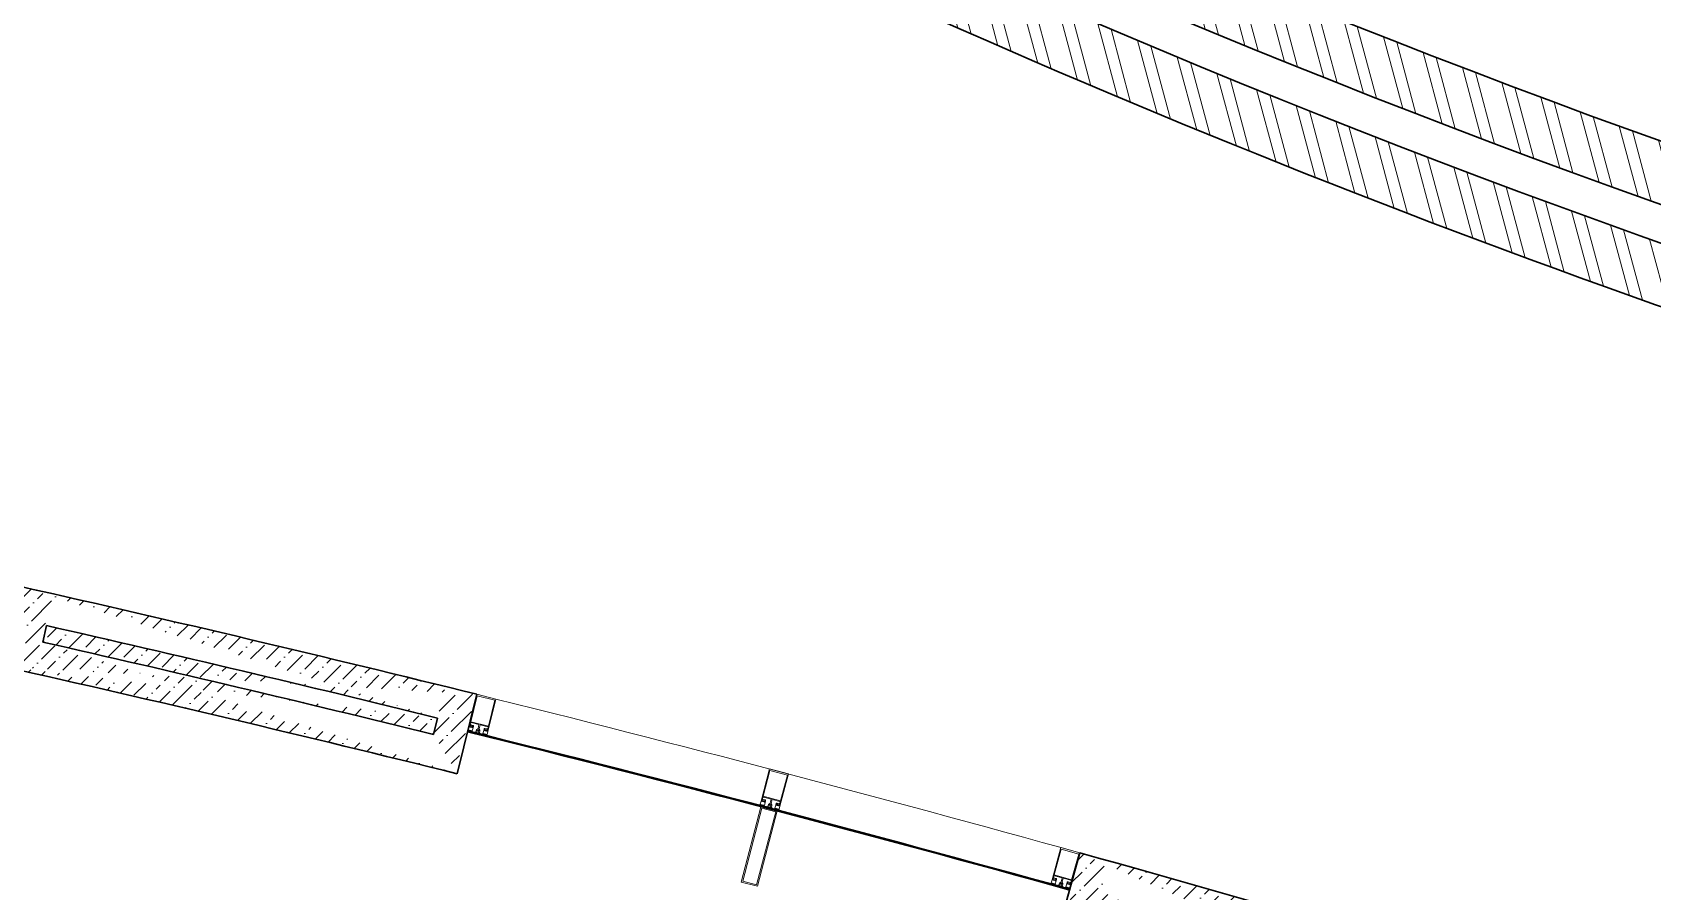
# Model space of a CAD drawing. Header units: millimetres. Extents: x 8275 to 147087, y -297470 to -191881.
# Drawn here: x 93582 to 99821, y -217304 to -213995 of the extents above; entities that cross this region are included whole.
import ezdxf

# ---------------------------------------------------------------- set-up
doc = ezdxf.new("R2010")
doc.units = ezdxf.units.MM
doc.header["$LTSCALE"] = 250
doc.header["$MEASUREMENT"] = 0
for name, color, linetype, lineweight in [('hatch', 9, 'Continuous', 0), ('stairs', 2, 'Continuous', 5), ('wall', 1, 'Continuous', 30), ('win', 4, 'Continuous', 20)]:
    doc.layers.add(name, color=color, linetype=linetype, lineweight=lineweight)
pattern_1 = [(45, (-2190690.936406204, -138326.6644931042), (23.20194125768359, 85.07378461150648), [109.375, -21.875, 0, -21.875])]

msp = doc.modelspace()

# ---------------------------------------------------------------- hatches: boundary and pattern name
at = {"layer": 'hatch'}
h = msp.add_hatch(dxfattribs=at)
h.set_pattern_fill('ANSI32', color=256, scale=350, angle=59.99999999999999, style=0)
h.set_pattern_definition([(105, (-2190690.936406204, -138326.6644931042), (-126.7777647004402, -33.96999966970584), []), (105, (-2190660.00048458, -138273.0819050707), (-126.7777647004402, -33.96999966970584), [])])
h.paths.add_polyline_path([(95115.25018163468, -212482.2679443677), (95345.25018163421, -211988.2233863508), (95345.25018163281, -210624.835022427), (96706.70260944148, -210624.8350224087), (96810.93051206064, -210394.8350224093), (95115.25018163468, -210394.835022427)])
edge = h.paths.add_edge_path()
edge.add_arc((112455.1913166817, -179296.9571984977), 37540.11261918598, 243.7933671564915, 259.8707226368601)
edge.add_line((105853.0203109945, -216251.9486539538), (105888.9298440057, -216024.7220899879))
edge.add_arc((112455.1912734841, -179296.9573447998), 37310.11246750853, 243.7857062474797, 259.8636394809197, ccw=False)
edge.add_line((95974.20720158634, -212769.6575101581), (95877.11265997193, -212978.218509694))
edge = h.paths.add_edge_path()
edge.add_line((95725.47056300822, -213303.9487391024), (95356.92912287381, -213132.3760947786))
edge.add_arc((112357.0469241098, -179527.7577788203), 37659.98376814761, 243.1657740476392, 259.9670714785931)
edge.add_line((105796.1456567429, -216611.8372736251), (105831.1623778313, -216390.2602007165))
edge.add_arc((112455.191312338, -179296.9572137243), 37680.11260346745, 243.7979844895485, 259.8749917959418, ccw=False)
edge.add_line((95818.01177239488, -213105.1683874271), (95725.47056300822, -213303.9487391024))
h = msp.add_hatch(dxfattribs=at)
h.set_pattern_fill('ANSI36', color=256, scale=350, style=0)
h.set_pattern_definition(pattern_1)
edge = h.paths.add_edge_path()
edge.add_line((93636.77769069117, -216279.7120312406), (93622.50455757766, -216343.1256503778))
edge.add_line((93664.24647871149, -216157.6718843567), (93664.22602353315, -216157.762763977))
edge.add_line((93542.29734710162, -216130.2235820479), (93473.12762528355, -216437.5353937043))
edge.add_line((95142.70909213996, -216635.6892691738), (95127.07823282736, -216698.781944328))
edge.add_line((95172.79083786462, -216514.2667822083), (95172.76843689498, -216514.3572018758))
edge.add_line((95294.12277019513, -216544.3260935262), (95218.37330567394, -216850.0825629994))
edge.add_arc((75126.1855537633, -297950.5422143829), 83677.26247280023, 76.17104359549388, 77.22966701252157)
edge.add_arc((75126.1855537633, -297950.5422143829), 83552.26247280023, 76.0854531388849, 77.31525746913059)
edge.add_arc((75126.1855537633, -297950.5422143829), 83742.26247280023, 76.17097716089245, 77.22973344712298)
edge.add_arc((75126.1855537633, -297950.5422143829), 83867.26247280023, 76.085453138885, 77.31525746913087)
h = msp.add_hatch(dxfattribs=at)
h.set_pattern_fill('ANSI36', color=256, scale=350, style=0)
h.set_pattern_definition(pattern_1)
edge = h.paths.add_edge_path()
edge.add_line((97702.31420532777, -217308.8350203299), (97684.88424655027, -217371.454553688))
edge.add_line((97735.85833604145, -217188.3230995028), (97735.83335673832, -217188.4128410993))
edge.add_line((97615.43629076588, -217154.8039853785), (97530.96812317264, -217458.2675394726))
edge.add_arc((75126.1855537633, -297950.5422143829), 83677.26247280023, 72.89316467388917, 74.36002561367286)
edge.add_arc((75126.1855537633, -297950.5422143829), 83552.26247280023, 72.80924180304046, 74.4456160702821)
edge.add_arc((75126.1855537633, -297950.5422143829), 83742.26247280023, 72.89222273872024, 74.36009204827403)
edge.add_arc((75126.1855537633, -297950.5422143829), 83867.26247280023, 72.80924180304046, 74.4456160702822)
edge.add_line((99760.65199150168, -217913.6158154305), (99740.21615886898, -217975.3351042239))
edge.add_line((99919.3784642464, -217831.9130426132), (99820.36546411761, -218130.9471979177))
at = {"layer": 'win', "extrusion": (-0.0006485095726274696, -0.002609447992189127, 0.9999963851017215)}
h = msp.add_hatch(dxfattribs=at)
h.set_pattern_fill('AR-HBONE', color=256, scale=0.4111842104963529, angle=166.0433478005882, style=0)
h.set_pattern_definition([(211.0433478092891, (260751.5044960417, -204871.7625668426), (-0.5610048845822773, -2.257341817610054), [4.934210526705849, -1.644736842235296]), (301.0433477918792, (260750.095322696, -204872.6107353052), (-0.5610048845822773, -2.257341817610054), [4.934210526705844, -1.644736842235293])])
h.paths.add_polyline_path([(94950.0237959825, -217951.1087758555), (94949.52793303985, -217953.1040029892), (94954.84853872345, -217954.4263041814), (94955.34440167635, -217952.4310770393)], flags=16)
h.paths.add_polyline_path([(95012.43533645585, -217966.6195765583), (95011.93947350714, -217968.6148036786), (95006.61886782074, -217967.2925024853), (95007.11473076386, -217965.2972753527)], flags=16)
edge = h.paths.add_edge_path()
edge.add_arc((94956.55950162714, -217967.4315111981), 0.6853070175936419, 166.0433477727676, 346.04334777276773, ccw=False)
edge.add_arc((94955.2293502038, -217967.1009358999), 0.6853070175936419, 166.0433477727676, 346.04334777276773, ccw=False)
edge.add_arc((94953.89919878138, -217966.770360601), 0.6853070184712245, 166.0433476960614, 346.0433476960615, ccw=False)
edge.add_arc((94952.5690473543, -217966.4397853012), 0.6853070185111146, 166.0433478461388, 346.04334784613894, ccw=False)
edge.add_arc((94951.23889593236, -217966.1092100031), 0.6853070167758945, 166.0433480020525, 346.04334800205265, ccw=False)
edge.add_arc((94949.90874451274, -217965.7786347056), 0.6853070175936419, 166.0433477727676, 346.04334777276773, ccw=False)
edge.add_arc((94948.57859309032, -217965.448059407), 0.6853070175936419, 166.0433477736014, 346.0433477736015, ccw=False)
edge.add_arc((94947.24844166744, -217965.1174841084), 0.6853070185310598, 166.0433478461388, 346.04334784613894, ccw=False)
edge.add_arc((94945.91829024875, -217964.7869088107), 0.6853070148412237, 166.043347704399, 346.04334770439914, ccw=False)
edge.add_arc((94944.58813882587, -217964.4563335126), 0.685307020326115, 166.04334784197, 346.0433478419701, ccw=False)
edge.add_arc((94943.25798739833, -217964.1257582129), 0.6853070175936419, 166.0433477727676, 346.04334777276773, ccw=False)
edge.add_arc((94941.92783597918, -217963.7951829152), 0.6853070149010588, 166.043347856144, 346.04334785614407, ccw=False)
edge.add_line((94941.26276027053, -217963.6298952662), (94944.20732735019, -217951.7817017854))
edge.add_line((94944.20732735205, -217951.7817017958), (94947.93175133844, -217952.7073126323))
edge.add_line((94947.93175133612, -217952.7073126313), (94948.4276142811, -217950.7120854893))
edge.add_line((94948.42761427598, -217950.7120854979), (94946.69841742623, -217950.2823376097))
edge.add_line((94946.6984174281, -217950.2823376102), (94949.1244011304, -217947.3544853829))
edge.add_line((94949.12440113179, -217947.3544853838), (94957.79109665533, -217949.5083720944))
edge.add_line((94957.7910966544, -217949.5083720915), (94958.66978022843, -217953.2575152934))
edge.add_line((94958.66978022843, -217953.2575152956), (94956.94058337869, -217952.8277674074))
edge.add_line((94956.94058337915, -217952.8277674083), (94956.44472043277, -217954.8229945406))
edge.add_line((94956.44472043138, -217954.8229945398), (94960.16914441311, -217955.7486053751))
edge.add_line((94960.16914441265, -217955.7486053746), (94957.22456085138, -217967.5968651499))
edge.add_arc((94999.03937328342, -217977.9007830536), 0.6853070175936419, 166.0433478428038, 346.0433478428037)
edge.add_arc((95000.36952470537, -217978.231358352), 0.6853070175936419, 166.0433478428038, 346.0433478428037)
edge.add_arc((95001.69967612872, -217978.5619336505), 0.6853070184512794, 166.04334791951, 346.0433479195099)
edge.add_arc((95003.02982755672, -217978.8925089502), 0.6853070185310598, 166.0433477694326, 346.0433477694328)
edge.add_arc((95004.35997897587, -217979.2230842479), 0.6853070167758945, 166.0433476135189, 346.0433476135191)
edge.add_arc((95005.69013039782, -217979.5536595464), 0.6853070175936419, 166.0433478428038, 346.0433478428037)
edge.add_arc((95007.02028181605, -217979.8842348434), 0.685307017613587, 166.04334784197, 346.0433478419699)
edge.add_arc((95008.35043324312, -217980.2148101431), 0.6853070185111146, 166.0433477694326, 346.0433477694328)
edge.add_arc((95009.68058466181, -217980.5453854408), 0.6853070148611689, 166.0433479111724, 346.0433479111723)
edge.add_arc((95011.01073608515, -217980.8759607396), 0.685307020326115, 166.0433477736015, 346.0433477736016)
edge.add_arc((95012.34088751176, -217981.2065360393), 0.6853070175936419, 166.0433478428038, 346.0433478428037)
edge.add_arc((95013.67103893092, -217981.5371113367), 0.685307014921004, 166.0433477594275, 346.0433477594277)
edge.add_line((95014.33611463863, -217981.7023989844), (95017.26007919354, -217969.9371048728))
edge.add_line((95017.26007919494, -217969.9371048719), (95013.5356552132, -217969.0114940366))
edge.add_line((95013.5356552104, -217969.0114940355), (95014.03151815679, -217967.0162669032))
edge.add_line((95014.03151816051, -217967.0162669043), (95015.76071501026, -217967.4460147924))
edge.add_line((95015.76071500746, -217967.4460148034), (95014.98760779822, -217963.7231099121))
edge.add_line((95014.98760780241, -217963.7231099124), (95006.32091227468, -217961.5692232198))
edge.add_line((95006.32091227514, -217961.5692232107), (95003.78935220759, -217964.4708371082))
edge.add_line((95003.78935220852, -217964.4708371062), (95005.51854905827, -217964.9005849943))
edge.add_line((95005.5185490564, -217964.9005850057), (95005.02268611002, -217966.895812138))
edge.add_line((95005.02268610909, -217966.8958121375), (95001.29826212735, -217965.9702013022))
edge.add_line((95001.29826213108, -217965.9702013034), (94998.37428109735, -217977.7355617195))
at = {"layer": 'win', "extrusion": (-0.000684463933727802, -0.002600248567571029, 0.9999963851017215)}
h = msp.add_hatch(dxfattribs=at)
h.set_pattern_fill('AR-HBONE', color=256, scale=0.4111842104963457, angle=165.2525121161862, style=0)
h.set_pattern_definition([(210.252512124887, (262023.2511819564, -207443.9176193157), (-0.5921078379447986, -2.249383664540245), [4.934210526705792, -1.644736842235267]), (300.2525121074771, (262021.8304362097, -207444.7462572251), (-0.5921078379447986, -2.249383664540245), [4.934210526705787, -1.644736842235272])])
h.paths.add_polyline_path([(96057.03961209682, -218233.5847474226), (96056.51625776812, -218235.5729404765), (96061.81810590447, -218236.9685520327), (96062.34146024389, -218234.9803589707)], flags=16)
h.paths.add_polyline_path([(96119.23112360164, -218249.955490212), (96118.70776926642, -218251.9436832523), (96113.40592112634, -218250.5480716949), (96113.92927545597, -218248.5598786422)], flags=16)
edge = h.paths.add_edge_path()
edge.add_arc((96063.34940473325, -218249.9961353659), 0.6853070175936347, 165.2525120883656, 345.2525120883657, ccw=False)
edge.add_arc((96062.02394269695, -218249.6472324765), 0.6853070175936347, 165.2525120883656, 345.2525120883657, ccw=False)
edge.add_arc((96060.69848066111, -218249.2983295867), 0.6853070184712173, 165.2525120116593, 345.25251201165946, ccw=False)
edge.add_arc((96059.37301862016, -218248.9494266958), 0.6853070185111074, 165.2525121617367, 345.2525121617369, ccw=False)
edge.add_arc((96058.04755658525, -218248.6005238067), 0.6853070167758872, 165.2525123176505, 345.2525123176506, ccw=False)
edge.add_arc((96056.72209455221, -218248.2516209181), 0.6853070175936347, 165.2525120883656, 345.2525120883657, ccw=False)
edge.add_arc((96055.39663251638, -218247.9027180285), 0.6853070175936347, 165.2525120891993, 345.25251208919946, ccw=False)
edge.add_arc((96054.07117048008, -218247.5538151388), 0.6853070185310526, 165.2525121617367, 345.2525121617369, ccw=False)
edge.add_arc((96052.74570844843, -218247.2049122502), 0.6853070148412165, 165.252512019997, 345.2525120199971, ccw=False)
edge.add_arc((96051.4202464126, -218246.856009361), 0.6853070203261078, 165.2525121575679, 345.25251215756805, ccw=False)
edge.add_arc((96050.09478437118, -218246.5071064702), 0.6853070175936347, 165.2525120883656, 345.2525120883657, ccw=False)
edge.add_arc((96048.76932233907, -218246.1582035816), 0.6853070149010516, 165.2525121717419, 345.252512171742, ccw=False)
edge.add_line((96048.10659132348, -218245.983752137), (96051.21440962431, -218234.1773289085))
edge.add_line((96051.21440962664, -218234.177328919), (96054.92570333052, -218235.1542570104))
edge.add_line((96054.92570332772, -218235.1542570094), (96055.44905765922, -218233.1660639473))
edge.add_line((96055.44905765456, -218233.1660639559), (96053.7259570077, -218232.7124901994))
edge.add_line((96053.72595700863, -218232.7124901999), (96056.19212056565, -218229.8184008962))
edge.add_line((96056.19212056752, -218229.8184008971), (96064.82826206097, -218232.0917023212))
edge.add_line((96064.82826206004, -218232.0917023183), (96065.65511532928, -218235.8526162023))
edge.add_line((96065.65511532928, -218235.8526162045), (96063.93201468242, -218235.399042448))
edge.add_line((96063.93201468335, -218235.3990424489), (96063.40866035045, -218237.3872355012))
edge.add_line((96063.40866034813, -218237.3872355004), (96067.11995404735, -218238.3641635906))
edge.add_line((96067.11995404688, -218238.36416359), (96064.01211835034, -218250.1706528792))
edge.add_arc((96105.68073045564, -218261.0507277), 0.6853070175936347, 165.2525121584018, 345.2525121584017)
edge.add_arc((96107.00619249101, -218261.3996305894), 0.6853070175936347, 165.2525121584018, 345.2525121584017)
edge.add_arc((96108.33165452824, -218261.748533479), 0.6853070184512722, 165.252512235108, 345.2525122351079)
edge.add_arc((96109.65711656967, -218262.0974363698), 0.6853070185310526, 165.2525120850306, 345.2525120850307)
edge.add_arc((96110.98257860178, -218262.4463392585), 0.6853070167758872, 165.2525119291169, 345.252511929117)
edge.add_arc((96112.30804063714, -218262.7952421481), 0.6853070175936347, 165.2525121584018, 345.2525121584017)
edge.add_arc((96113.63350266879, -218263.1441450361), 0.6853070176135798, 165.252512157568, 345.2525121575679)
edge.add_arc((96114.95896470881, -218263.4930479268), 0.6853070185111074, 165.2525120850306, 345.2525120850307)
edge.add_arc((96116.28442674092, -218263.8419508155), 0.6853070148611616, 165.2525122267704, 345.2525122267703)
edge.add_arc((96117.60988877816, -218264.1908537054), 0.6853070203261078, 165.2525120891995, 345.2525120891996)
edge.add_arc((96118.93535081818, -218264.5397565962), 0.6853070175936347, 165.2525121584018, 345.2525121584017)
edge.add_arc((96120.26081285029, -218264.8886594846), 0.6853070149209968, 165.2525120750255, 345.2525120750256)
edge.add_line((96120.92354386448, -218265.0631109277), (96124.00961740557, -218253.3392948106))
edge.add_line((96124.0096174079, -218253.3392948097), (96120.29832370867, -218252.3623667195))
edge.add_line((96120.29832370541, -218252.3623667183), (96120.82167803831, -218250.374173666))
edge.add_line((96120.82167804203, -218250.3741736672), (96122.5447786889, -218250.8277474237))
edge.add_line((96122.5447786861, -218250.8277474346), (96121.82312957718, -218247.0945265531))
edge.add_line((96121.82312958184, -218247.0945265535), (96113.18698808373, -218244.8212251472))
edge.add_line((96113.1869880842, -218244.8212251381), (96110.61562036638, -218247.6876214201))
edge.add_line((96110.61562036778, -218247.6876214182), (96112.33872101465, -218248.1411951747))
edge.add_line((96112.33872101325, -218248.141195186), (96111.81536668036, -218250.1293882383))
edge.add_line((96111.81536667896, -218250.1293882379), (96108.10407297974, -218249.1524601477))
edge.add_line((96108.10407298393, -218249.1524601489), (96105.0179820504, -218260.8763423368))
at = {"layer": 'win', "extrusion": (-0.0007191733672342747, -0.002590863400025221, 0.9999963851017215)}
h = msp.add_hatch(dxfattribs=at)
h.set_pattern_fill('AR-HBONE', color=256, scale=0.4111842104963495, angle=164.4863253587833, style=0)
h.set_pattern_definition([(209.4863253674842, (263256.2537900979, -209962.2010432881), (-0.6221338425872457, -2.241264831286982), [4.934210526705822, -1.644736842235282]), (299.4863253500743, (263254.822090766, -209963.0106087787), (-0.6221338425872457, -2.241264831286982), [4.934210526705845, -1.644736842235294])])
h.paths.add_polyline_path([(97160.60098399568, -218531.5894988168), (97160.05109017735, -218533.5705157681), (97165.3338020404, -218535.0368992959), (97165.88369586898, -218533.0558823366)], flags=16)
h.paths.add_polyline_path([(97222.56802400593, -218548.7904079502), (97222.01813018155, -218550.7714248879), (97216.73541831523, -218549.3050413589), (97217.28531213403, -218547.3240244087)], flags=16)
edge = h.paths.add_edge_path()
edge.add_arc((97166.69075802872, -218548.0837944841), 0.6853070175936384, 164.4863253309628, 344.4863253309629, ccw=False)
edge.add_arc((97165.37008006053, -218547.7171986019), 0.6853070175936384, 164.4863253309628, 344.4863253309629, ccw=False)
edge.add_arc((97164.04940209325, -218547.3506027191), 0.6853070184712211, 164.4863252542565, 344.4863252542567, ccw=False)
edge.add_arc((97162.72872412085, -218546.9840068351), 0.6853070185111112, 164.4863254043339, 344.4863254043341, ccw=False)
edge.add_arc((97161.40804615451, -218546.6174109532), 0.685307016775891, 164.4863255602477, 344.48632556024785, ccw=False)
edge.add_arc((97160.08736819003, -218546.2508150717), 0.6853070175936384, 164.4863253309628, 344.4863253309629, ccw=False)
edge.add_arc((97158.76669022182, -218545.8842191891), 0.6853070175936384, 164.4863253317965, 344.4863253317967, ccw=False)
edge.add_arc((97157.44601225408, -218545.5176233066), 0.6853070185310564, 164.4863254043339, 344.4863254043341, ccw=False)
edge.add_arc((97156.12533429053, -218545.1510274251), 0.6853070148412203, 164.4863252625942, 344.48632526259433, ccw=False)
edge.add_arc((97154.80465632325, -218544.784431543), 0.6853070203261116, 164.4863254001651, 344.48632540016524, ccw=False)
edge.add_arc((97153.48397835038, -218544.4178356592), 0.6853070175936384, 164.4863253309628, 344.4863253309629, ccw=False)
edge.add_arc((97152.16330038683, -218544.0512397777), 0.6853070149010554, 164.4863254143391, 344.48632541433926, ccw=False)
edge.add_line((97151.50296140529, -218543.8679418368), (97154.76837830732, -218532.1041322285))
edge.add_line((97154.76837830918, -218532.104132239), (97158.46627662165, -218533.1306007106))
edge.add_line((97158.46627661886, -218533.1306007096), (97159.01617043998, -218531.14958375))
edge.add_line((97159.01617043532, -218531.1495837586), (97157.29928907726, -218530.6730091113))
edge.add_line((97157.29928907819, -218530.6730091117), (97159.80393213753, -218527.8121563133))
edge.add_line((97159.80393213939, -218527.8121563143), (97168.40890269747, -218530.2007376832))
edge.add_line((97168.40890269606, -218530.2007376803), (97169.1853907832, -218533.9723720504))
edge.add_line((97169.1853907832, -218533.9723720526), (97167.46850942513, -218533.4957974053))
edge.add_line((97167.46850942606, -218533.4957974062), (97166.91861560354, -218535.4768143559))
edge.add_line((97166.91861560168, -218535.4768143551), (97170.6165139095, -218536.5032828254))
edge.add_line((97170.61651390903, -218536.5032828248), (97167.3510787298, -218548.2671582553))
edge.add_arc((97208.87047596807, -218559.7034564271), 0.6853070175936384, 164.486325400999, 344.486325400999)
edge.add_arc((97210.19115393488, -218560.0700523095), 0.6853070175936384, 164.486325400999, 344.486325400999)
edge.add_arc((97211.51183190355, -218560.436648192), 0.685307018451276, 164.4863254777053, 344.4863254777052)
edge.add_arc((97212.83250987642, -218560.8032440758), 0.6853070185310564, 164.4863253276279, 344.486325327628)
edge.add_arc((97214.15318784043, -218561.1698399574), 0.685307016775891, 164.4863251717141, 344.4863251717143)
edge.add_arc((97215.47386580725, -218561.5364358398), 0.6853070175936384, 164.486325400999, 344.486325400999)
edge.add_arc((97216.7945437708, -218561.9030317207), 0.6853070176135836, 164.4863254001653, 344.4863254001652)
edge.add_arc((97218.11522174273, -218562.2696276044), 0.6853070185111112, 164.4863253276279, 344.486325327628)
edge.add_arc((97219.43589970628, -218562.6362234859), 0.6853070148611654, 164.4863254693676, 344.4863254693676)
edge.add_arc((97220.75657767495, -218563.0028193687), 0.6853070203261116, 164.4863253317967, 344.4863253317969)
edge.add_arc((97222.07725564642, -218563.3694152525), 0.6853070175936384, 164.486325400999, 344.486325400999)
edge.add_arc((97223.39793361044, -218563.7360111338), 0.6853070149210005, 164.4863253176227, 344.4863253176229)
edge.add_line((97224.05827259012, -218563.9193090733), (97227.30084204739, -218552.2378084178))
edge.add_line((97227.30084204926, -218552.2378084169), (97223.60294374144, -218551.2113399466))
edge.add_line((97223.60294373911, -218551.2113399454), (97224.15283756163, -218549.2303229956))
edge.add_line((97224.15283756489, -218549.2303229969), (97225.86971892296, -218549.7068976442))
edge.add_line((97225.86971892016, -218549.7068976551), (97225.19805527404, -218545.9643606101))
edge.add_line((97225.19805527823, -218545.9643606105), (97216.5930847155, -218543.5757792594))
edge.add_line((97216.5930847155, -218543.5757792503), (97213.98361721514, -218546.4075347043))
edge.add_line((97213.983617217, -218546.4075347024), (97215.70049857507, -218546.8841093497))
edge.add_line((97215.7004985732, -218546.884109361), (97215.15060475068, -218548.8651263108))
edge.add_line((97215.15060474929, -218548.8651263103), (97211.45270644147, -218547.83865784))
edge.add_line((97211.45270644613, -218547.8386578413), (97208.21011871444, -218559.5202243291))

# ---------------------------------------------------------------- linework, layer by layer
at = {"layer": 'stairs'}
msp.add_arc((112455.1918322935, -179296.9559816772, -56873.66742660934), 35960.11393724672, 243.7387282126573, 295.0826291658426, dxfattribs=at)
at = {"layer": 'wall'}
for p, q in [((93664.24647871149, -216157.6718843567, -103255.4237877203), (93664.22602353315, -216157.7627639769, -103370.3018012419)), ((93636.77769069117, -216279.7120312406, -257522.4596983493), (93622.50455757766, -216343.1256503778, -337681.5820072792)), ((95172.79083786462, -216514.2667822083, -77875.0491688527), (95172.76843689498, -216514.3572018758, -77997.43277993334)), ((95294.12277019513, -216544.3260935262, -77875.0491688527), (95218.37330567394, -216850.0825629994, -491718.4295693876)), ((95142.70909213996, -216635.6892691738, -242221.1791101371), (95127.07823282736, -216698.781944328, -327617.5274174996)), ((97615.43629076588, -217154.8039853785, -27227.86530261567), (97530.96812317264, -217458.2675394726, -491718.4295693876)), ((97735.85833604145, -217188.3230995028, -27227.86530261567), (97735.83335673832, -217188.4128410993, -27365.22652507805))]:
    msp.add_line(p, q, dxfattribs=at)
for centre, radius, start, end in [((112455.1920002091, -179296.9559816828, -70506.24605607208), 37310.11393724672, 243.7857061407277, 259.8636387411967), ((112455.1920002091, -179296.9559816828, -70506.24605607208), 37910.11393724672, 242.7807844374486, 262.665608874233), ((112455.1920002091, -179296.9559816828, -70506.24605607208), 37540.11393724672, 243.7933670510744, 259.8707219368824), ((112455.1920002091, -179296.9559816828, -70506.24605607208), 37680.11393724672, 243.7979843725674, 259.8749910978677), ((75126.1855537633, -297950.5422143829, -491718.4295693876), 83867.26247280023, 76.08545314447049, 77.31525746880962), ((75126.1855537633, -297950.5422143829, -491718.4295693876), 83742.26247280023, 76.17097716282335, 77.22973344483425), ((75126.1855537633, -297950.5422143829, -491718.4295693876), 83677.26247280023, 76.17104360192441, 77.22966702173724), ((75126.1855537633, -297950.5422143829, -491718.4295693876), 83552.26247280023, 76.08545314447049, 77.31525746880962), ((75126.1855537633, -297950.5422143829, -491718.4295693876), 83867.26247280023, 72.80924180276776, 74.44561606529541)]:
    msp.add_arc(centre, radius, start, end, dxfattribs=at)
at = {"layer": 'win', "extrusion": (-0.0006485095726273326, -0.002609447992189149, 0.9999963851017215)}
for p, q in [((95285.5246225784, -216695.3355655895, -488278.5787336736), (95283.8638978966, -216696.3351383152, -488278.5787336736)), ((95286.84691448906, -216690.0149780244, -488278.5787336736), (95285.5246225784, -216695.3355655895, -488278.5787336736)), ((95285.8473357663, -216688.3542569532, -488278.5787336736), (95286.84691448906, -216690.0149780244, -488278.5787336736)), ((95305.46903831395, -216694.6430164322, -488278.5787336736), (95304.14674640144, -216699.9636040095, -488278.5787336736)), ((95304.14674640144, -216699.9636040095, -488278.5787336736), (95305.14632512978, -216701.6243250823, -488278.5787336736)), ((95307.1297629925, -216693.6434437184, -488278.5787336736), (95305.46903831395, -216694.6430164322, -488278.5787336736))]:
    msp.add_line(p, q, dxfattribs=at)
at = {"layer": 'win', "extrusion": (-0.0006844639337276656, -0.002600248567571054, 0.9999963851017215)}
for p, q in [((96409.85147985001, -216982.5470379733, -488278.5787336733), (96408.17711705319, -216983.523593823, -488278.5787336733)), ((96411.24708164367, -216977.2452077638, -488278.5787336733), (96409.85147985001, -216982.5470379733, -488278.5787336733)), ((96410.2705197467, -216975.5708484946, -488278.5787336733), (96411.24708164367, -216977.2452077638, -488278.5787336733)), ((96429.80355448578, -216982.1298316896, -488278.5787336733), (96428.40795269026, -216987.4316619111, -488278.5787336733)), ((96428.40795269026, -216987.4316619111, -488278.5787336733), (96429.38451459189, -216989.1060211821, -488278.5787336733)), ((96431.47791727935, -216981.1532758517, -488278.5787336733), (96429.80355448578, -216982.1298316896, -488278.5787336733))]:
    msp.add_line(p, q, dxfattribs=at)
at = {"layer": 'win', "extrusion": (-0.0007191733672341319, -0.002590863400025248, 0.9999963851017215)}
for p, q in [((97530.63272996736, -217278.3968532794, -488278.5787336733), (97531.58681494859, -217280.0841214706, -488278.5787336733)), ((97530.12044164282, -217285.3668156, -488278.5787336733), (97528.43317000498, -217286.3208944876, -488278.5787336733)), ((97531.58681494859, -217280.0841214706, -488278.5787336733), (97530.12044164282, -217285.3668156, -488278.5787336733)), ((97550.07631126861, -217285.2164465848, -488278.5787336733), (97548.60993796051, -217290.4991407262, -488278.5787336733)), ((97548.60993796051, -217290.4991407262, -488278.5787336733), (97549.56402294687, -217292.1864089192, -488278.5787336733)), ((97551.76358290273, -217284.262367709, -488278.5787336733), (97550.07631126861, -217285.2164465848, -488278.5787336733))]:
    msp.add_line(p, q, dxfattribs=at)
at = {"layer": 'win', "extrusion": (-0.0006485095726273326, -0.002609447992189149, 0.9999963851017215), "elevation": -491213.3900511734}
msp.add_lwpolyline([(94981.14609412885, -217970.5655836224), (94981.54592457796, -217971.2298743059), (94980.88163388387, -217971.6297047519), (94980.22048329348, -217974.2900076033), (94980.62031373852, -217974.9542982866), (94979.95602304865, -217975.3541287371), (94979.29487245115, -217978.0144315845), (94979.69888237042, -217978.6856661632, 0.9606708062894292), (94983.18615412984, -217979.4052029013), (94986.22647375315, -217967.1717254128, 0.1989123673796638), (94985.94596121476, -217965.3044371812), (94983.50141343719, -217961.2429898006, -0.1989123673796519), (94983.22090090494, -217959.3757015661), (94987.02640932551, -217944.0632978047), (95016.55577089278, -217951.4020694276, -0.414213562373095), (95018.35500790842, -217954.3913775173), (95017.39633954196, -217958.2488166518, -0.414213562373095), (95014.40703145624, -217960.0480536719), (95005.8940623524, -217957.9323717687, 0.414213562373095), (95002.90475424878, -217959.7316087839), (95001.35105035432, -217965.9833204637), (95005.07547433574, -217966.9089313122), (95005.57133728232, -217964.9137041686), (95003.8421404274, -217964.4839562904), (95004.66857866739, -217961.1585777281), (95016.63994147617, -217964.133755416), (95015.8135032363, -217967.4591339665), (95014.08430637734, -217967.0293860864), (95013.58844343077, -217969.024613208), (95017.3128674121, -217969.9502240438), (95048.35610389762, -217845.040234795), (94975.19777569805, -217826.8585933908), (94944.15453920845, -217951.768582649), (94947.87896319263, -217952.6941934835), (94948.37482614334, -217950.6989663418), (94946.64562929071, -217950.2692184635), (94947.47206754, -217946.9438399056), (94959.44343032583, -217949.9190175885), (94958.61699209311, -217953.2443961495), (94956.88779524008, -217952.8146482612), (94956.39193228421, -217954.8098753921), (94960.11635627515, -217955.7354862173), (94961.6700601749, -217949.4837745371, 0.414213562373095), (94959.8708231531, -217946.4944664401), (94951.35785405377, -217944.3787845391, -0.414213562373095), (94949.55861702764, -217941.3894764389), (94950.51728539217, -217937.5320373153, -0.414213562373095), (94953.5065934969, -217935.7328002881), (94983.03595506572, -217943.0715719106), (94979.23044663495, -217958.3839756703, -0.1989123673796519), (94978.10842677849, -217959.9027001589), (94974.04697939663, -217962.3472479391, 0.1989123673796638), (94972.92495952905, -217963.8659724354), (94969.88463990664, -217976.0994499183, 0.9606708062894292), (94973.30303220013, -217977.0961403075), (94973.97426676836, -217976.6921303811), (94974.63541736921, -217974.0318275456), (94974.23558691691, -217973.3675368551), (94974.89987760542, -217972.9677064), (94975.5610282011, -217970.3074035601), (94975.16119776164, -217969.6431128769), (94975.82548844688, -217969.2432824189), (94976.48663904532, -217966.582979584), (94976.08680858652, -217965.9186888898), (94980.07255271186, -217963.5197061947), (94982.47153540891, -217967.5054503208), (94981.80724472532, -217967.9052807752)], format="xyb", close=True, dxfattribs=at)
at = {"layer": 'win', "extrusion": (-0.0006485095726273326, -0.002609447992189149, 0.9999963851017215)}
for points, elevation in [([(94976.53577734836, -217832.8403496784), (94951.77347153012, -217932.4774619063), (95019.61119404415, -217949.3368021191), (95044.37349986385, -217849.6996898823)], -491213.3900511739), ([(94950.0237960208, -217951.1087758677), (94949.52793307928, -217953.1040030019), (94954.84853876161, -217954.4263041937), (94955.34440171902, -217952.4310770537)], -491213.3900511733), ([(95012.43533649624, -217966.6195765708), (95011.93947354762, -217968.6148036912), (95006.61886786149, -217967.292502499), (95007.11473080117, -217965.2972753647)], -491213.3900511732)]:
    msp.add_lwpolyline(points, close=True, dxfattribs=dict(at, elevation=elevation))
for points, elevation in [([(94957.22457737892, -217967.5967988603, -0.9999999999999999), (94955.89442595076, -217967.2662235605, -0.9999999999999999), (94954.56427453483, -217966.935648264, -0.9999999999999999), (94953.23412310815, -217966.6050729646, -0.9999999999999999), (94951.90397168451, -217966.2744976653, -0.9999999999999999), (94950.57382026075, -217965.9439223752, -0.9999999999999999), (94949.24366883536, -217965.6133470669, -0.9999999999999999), (94947.91351741302, -217965.2827717694, -0.9999999999999999), (94946.58336599948, -217964.9521964736, -0.9999999999999999), (94945.25321457944, -217964.6216211755, -0.9999999999999999), (94943.92306315374, -217964.2910458761, -0.9999999999999999), (94942.59291173035, -217963.9604705766, -0.9999999999999999), (94941.26276031011, -217963.6298952785), (94944.20732739275, -217951.7817018095), (94947.87896319598, -217952.6941934802), (94948.37482613185, -217950.6989663425), (94946.6984174603, -217950.2823376194), (94949.12440117088, -217947.3544853967), (94957.79109670011, -217949.5083721081), (94958.66978026472, -217953.2575153062), (94956.88779523179, -217952.8146482573), (94956.39193228623, -217954.8098753918), (94960.16914445355, -217955.7486053896), (94957.22456088659, -217967.5968651704)], -491214.7343297281), ([(94998.37429761031, -217977.7354954157, 0.9999999999999999), (94999.70444903758, -217978.0660707162, 0.9999999999999999), (95001.03460045093, -217978.3966460109, 0.9999999999999999), (95002.36475187867, -217978.7272213113, 0.9999999999999999), (95003.69490331085, -217979.0577966131, 0.9999999999999999), (95005.02505472073, -217979.388371908, 0.9999999999999999), (95006.35520614144, -217979.7189472036, 0.9999999999999999), (95007.6853575661, -217980.0495225044, 0.9999999999999999), (95009.01550898436, -217980.3800978004, 0.9999999999999999), (95010.34566040845, -217980.7106731004, 0.9999999999999999), (95011.6758118352, -217981.0412484, 0.9999999999999999), (95013.0059632572, -217981.3718236987, 0.9999999999999999), (95014.33611467332, -217981.7023989955), (95017.26007923081, -217969.9371048846), (95013.53565525402, -217969.0114940501), (95014.03151819388, -217967.0162669144), (95015.76071503831, -217967.4460148115), (95014.9876078409, -217963.723109926), (95006.32091230762, -217961.5692232211), (95003.78935224042, -217964.4708371163), (95005.51854909447, -217964.9005850174), (95005.02268615268, -217966.895812153), (95001.29826217228, -217965.9702013166), (94998.37428113661, -217977.7355617217)], -491214.7343297278)]:
    msp.add_lwpolyline(points, format="xyb", dxfattribs=dict(at, elevation=elevation))
at = {"layer": 'win', "extrusion": (-0.0006844639337276656, -0.002600248567571054, 0.9999963851017215), "elevation": -491218.8321937018}
msp.add_lwpolyline([(96087.89039798241, -218253.4692595061), (96088.28102163921, -218254.139005471), (96087.61127566424, -218254.5296291262), (96086.91346989159, -218257.1805532041), (96087.30409354827, -218257.850299169), (96086.6343475762, -218258.2409228284), (96085.93654179657, -218260.8918469027), (96086.33124868215, -218261.5685937877, 0.9606708062894292), (96089.80825703684, -218262.3361941763), (96093.01713654655, -218250.145845241, 0.1989123673796638), (96092.76242350263, -218248.2748631755), (96090.3741656884, -218244.1800624151, -0.1989123673796519), (96090.11945264894, -218242.3090803462), (96094.13594417392, -218227.0506597487), (96123.56120135784, -218234.7963038924, -0.414213562373095), (96125.31900781559, -218237.8101607496), (96124.30718943494, -218241.6540006629, -0.414213562373095), (96121.29333257939, -218243.4118071236), (96112.81037554948, -218241.1788286376, 0.414213562373095), (96109.7965186799, -218242.936635093), (96108.15667510676, -218249.1663066555), (96111.86796880659, -218250.1432347586), (96112.39132313749, -218248.1550416954), (96110.66822248473, -218247.7014679486), (96111.54047970622, -218244.3878128529), (96123.4696380337, -218247.5279388601), (96122.59738081337, -218250.8415939441), (96120.87428015712, -218250.3880201953), (96120.35092582704, -218252.3762132372), (96124.0622195266, -218253.3531413278), (96156.82653765134, -218128.8835169076), (96083.92612571755, -218109.6938579969), (96051.16180758992, -218234.1634824267), (96054.87310128844, -218235.1404105162), (96055.39645562471, -218233.1522174544), (96053.67335497358, -218232.6986437074), (96054.54561220453, -218229.3849886162), (96066.47477051025, -218232.5251146183), (96065.6025132967, -218235.8387697131), (96063.87941264626, -218235.3851959562), (96063.35605830821, -218237.3733890069), (96067.06735201509, -218238.3503170874), (96068.70719559303, -218232.1206455242, 0.414213562373095), (96066.9493891308, -218229.1067886596), (96058.46643210272, -218226.873810176, -0.414213562373095), (96056.70862563966, -218223.8599533079), (96057.7204440178, -218220.0161134056, -0.414213562373095), (96060.73430088858, -218218.2583069382), (96090.15955807577, -218226.0039510816), (96086.14306654122, -218241.2623716775, -0.1989123673796519), (96085.0001917515, -218242.7654651027), (96080.90539098844, -218245.1537229209, 0.1989123673796638), (96079.76251618695, -218246.6568163535), (96076.55363668146, -218258.8471652832, 0.9606708062894292), (96079.95794678308, -218259.8909422311), (96080.63469366083, -218259.4962353352), (96081.33249944287, -218256.8453112728), (96080.94187578167, -218256.175565301), (96081.61162175098, -218255.7849416368), (96082.30942752823, -218253.1340175705), (96081.91880388033, -218252.4642716051), (96082.58854984719, -218252.0736479385), (96083.28635562703, -218249.4227238767), (96082.89573196034, -218248.7529779011), (96086.91420777593, -218246.4092359519), (96089.25794972578, -218250.4277117686), (96088.58820376293, -218250.8183354319)], format="xyb", close=True, dxfattribs=at)
at = {"layer": 'win', "extrusion": (-0.0006844639337276656, -0.002600248567571054, 0.9999963851017215)}
for points, elevation in [([(96085.18143823324, -218115.6935119202), (96059.04627500274, -218214.9793576658), (96126.64483879656, -218232.7734050209), (96152.7800020289, -218133.4875592664)], -491218.8321937022), ([(96057.03961213617, -218233.5847474351), (96056.51625781167, -218235.5729404893), (96061.81810594736, -218236.9685520452), (96062.34146028732, -218234.9803589853)], -491218.8321937016), ([(96119.23112364189, -218249.9554902249), (96118.70776931044, -218251.9436832652), (96113.40592117039, -218250.5480717093), (96113.92927549488, -218248.5598786546)], -491218.8321937017)]:
    msp.add_lwpolyline(points, close=True, dxfattribs=dict(at, elevation=elevation))
for points, elevation in [([(96064.01213579476, -218250.170586824, -0.9999999999999999), (96062.68667375235, -218249.8216839331, -0.9999999999999999), (96061.36121172526, -218249.4727810458, -0.9999999999999999), (96060.03574968323, -218249.123878155, -0.9999999999999999), (96058.71028764558, -218248.7749752648, -0.9999999999999999), (96057.38482560922, -218248.4260723838, -0.9999999999999999), (96056.05936357292, -218248.0771694844, -0.9999999999999999), (96054.73390153355, -218247.7282665955, -0.9999999999999999), (96053.40843950845, -218247.3793637089, -0.9999999999999999), (96052.08297747446, -218247.0304608198, -0.9999999999999999), (96050.75751543636, -218246.6815579293, -0.9999999999999999), (96049.43205339884, -218246.3326550387, -0.9999999999999999), (96048.10659136686, -218245.9837521499), (96051.21440967114, -218234.1773289329), (96054.87310129256, -218235.1404105127), (96055.39645561308, -218233.1522174549), (96053.72595704149, -218232.7124902093), (96056.19212061093, -218229.8184009103), (96064.82826210937, -218232.0917023354), (96065.655115368, -218235.8526162153), (96063.87941264022, -218235.3851959519), (96063.35605830913, -218237.3733890067), (96067.11995409189, -218238.3641636054), (96064.01211838824, -218250.1706528999)], -491220.1764722561), ([(96105.01799947926, -218260.8762762669, 0.9999999999999999), (96106.3434615206, -218261.2251791586, 0.9999999999999999), (96107.66892354678, -218261.5740820439, 0.9999999999999999), (96108.9943855858, -218261.9229849357, 0.9999999999999999), (96110.31984763299, -218262.2718878284, 0.9999999999999999), (96111.64530965613, -218262.6207907143, 0.9999999999999999), (96112.97077168968, -218262.969693601, 0.9999999999999999), (96114.29623372723, -218263.3185964926, 0.9999999999999999), (96115.62169575936, -218263.6674993799, 0.9999999999999999), (96116.9471577977, -218264.0164022706, 0.9999999999999999), (96118.27261983792, -218264.3653051615, 0.9999999999999999), (96119.59808187351, -218264.7142080514, 0.9999999999999999), (96120.92354390248, -218265.0631109389), (96124.00961744746, -218253.3392948226), (96120.29832375373, -218252.3623667332), (96120.82167807897, -218250.3741736776), (96122.54477871927, -218250.827747443), (96121.82312962436, -218247.0945265673), (96113.18698812085, -218244.8212251486), (96110.61562040172, -218247.6876214284), (96112.33872105229, -218248.1411951979), (96111.81536672468, -218250.1293882536), (96108.10407302827, -218249.1524601625), (96105.01798209077, -218260.8763423395)], -491220.1764722559)]:
    msp.add_lwpolyline(points, format="xyb", dxfattribs=dict(at, elevation=elevation))
at = {"layer": 'win', "elevation": -491718.4295693876}
for points in [[(96374.12872992991, -217283.7507179554), (96450.49633617536, -216993.6335197127), (96387.63760988903, -216977.0872050259), (96311.27000364312, -217267.2044032689)], [(96370.56623673043, -217277.6426378805), (96444.38825609977, -216997.1960129125), (96391.20010308851, -216983.1952851005), (96317.37808371871, -217263.6419100686)]]:
    msp.add_lwpolyline(points, close=True, dxfattribs=at)
at = {"layer": 'win', "extrusion": (-0.0007191733672341319, -0.002590863400025248, 0.9999963851017215), "elevation": -491224.236045512}
msp.add_lwpolyline([(97191.18311415587, -218551.8847722919), (97191.56474698857, -218552.5596818271), (97190.88983744183, -218552.9413146573), (97190.15664568415, -218555.5826705986), (97190.53827851557, -218556.2575801336), (97189.86336897314, -218556.6392129683), (97189.13017720742, -218559.2805689056), (97189.51579928811, -218559.9625333359, 0.9606708062894292), (97192.98223234303, -218560.7765599376), (97196.35383530689, -218548.6302103487, 0.1989123673796638), (97196.12416396514, -218546.7559895239), (97193.79087569771, -218542.629618899, -0.1989123673796519), (97193.56120436461, -218540.7553980713), (97197.78137363945, -218525.5520505921), (97227.10042450567, -218533.6904791782, -0.414213562373095), (97228.8177722526, -218536.7275721), (97227.75464419063, -218540.5575382148, -0.414213562373095), (97224.71755127337, -218542.2748859652), (97216.26521227963, -218539.9286723246, 0.414213562373095), (97213.22811934519, -218541.6460200693), (97211.50511870786, -218547.8532065106), (97215.20301701417, -218548.8796749939), (97215.7529108375, -218546.8986580329), (97214.03602947194, -218546.4220833956), (97214.95251917408, -218543.1203884706), (97226.83862088648, -218546.4197514142), (97225.92213118635, -218549.7214463274), (97224.20524981964, -218549.2448716876), (97223.65535599826, -218551.2258886269), (97227.3532543038, -218552.2523570977), (97261.77906112002, -218428.2319887274), (97189.14177294572, -218408.0692152066), (97154.71596612938, -218532.0895835868), (97158.41386443592, -218533.1160520562), (97158.96375826366, -218531.1350350972), (97157.24687690187, -218530.6584604595), (97158.16336661167, -218527.3567655392), (97170.04946830377, -218530.6561284774), (97169.13297860924, -218533.9578234011), (97167.41609724888, -218533.4812487537), (97166.86620341791, -218535.4622657017), (97170.56410173264, -218536.4887341625), (97172.28710237815, -218530.2815477207, 0.414213562373095), (97170.56975462634, -218527.2444547917), (97162.11741563691, -218524.8982411535, -0.414213562373095), (97160.40006788418, -218521.8611482212), (97161.46319594135, -218518.0311821173, -0.414213562373095), (97164.50028887774, -218516.3138343604), (97193.81933974796, -218524.4522629462), (97189.59917046064, -218539.6556104237, -0.1989123673796519), (97188.43629836378, -218541.1432868401), (97184.30992773816, -218543.4765751079, 0.1989123673796638), (97183.14705563037, -218544.964251532), (97179.77545267131, -218557.1106011155, 0.9606708062894292), (97183.16550092172, -218558.1998074563), (97183.84746534373, -218557.8141853666), (97184.58065711237, -218555.1728294412), (97184.19902427706, -218554.4979198991), (97184.87393381791, -218554.1162870597), (97185.60712557897, -218551.4749311299), (97185.22549275629, -218550.8000215952), (97185.90040229294, -218550.4183887529), (97186.63359405789, -218547.7770328279), (97186.25196121639, -218547.1021232823), (97190.30141844941, -218544.8123262803), (97192.59121545454, -218548.8617835158), (97191.91630591806, -218549.2434163547)], format="xyb", close=True, dxfattribs=at)
at = {"layer": 'win', "extrusion": (-0.0007191733672341319, -0.002590863400025248, 0.9999963851017215)}
for points, elevation in [([(97190.31674535233, -218414.0851188422), (97162.85626029916, -218513.0126058376), (97230.2108366062, -218531.7089958309), (97257.67132166003, -218432.7815088267)], -491224.236045513), ([(97160.60098403375, -218531.5894988304), (97160.05109021597, -218533.5705157825), (97165.33380207927, -218535.03689931), (97165.88369591227, -218533.0558823527)], -491224.2360455125), ([(97222.56802404589, -218548.7904079643), (97222.01813022244, -218550.7714249024), (97216.73541835627, -218549.3050413746), (97217.28531217335, -218547.3240244225)], -491224.2360455125)]:
    msp.add_lwpolyline(points, close=True, dxfattribs=dict(at, elevation=elevation))
for points, elevation in [([(97167.351097054, -218548.2670924399, -0.9999999999999999), (97166.03041908066, -218547.9004965559, -0.9999999999999999), (97164.7097411204, -218547.5339006758, -0.9999999999999999), (97163.38906314885, -218547.1673047921, -0.9999999999999999), (97162.06838517895, -218546.8007089089, -0.9999999999999999), (97160.74770721118, -218546.434113035, -0.9999999999999999), (97159.42702924066, -218546.0675171428, -0.9999999999999999), (97158.10635127312, -218545.700921261, -0.9999999999999999), (97156.78567331588, -218545.3343253816, -0.9999999999999999), (97155.46499535032, -218544.9677294996, -0.9999999999999999), (97154.1443173784, -218544.6011336163, -0.9999999999999999), (97152.82363941075, -218544.2345377324, -0.9999999999999999), (97151.50296144656, -218543.8679418508), (97154.76837835058, -218532.1041322546), (97158.41386444068, -218533.1160520531), (97158.96375825275, -218531.1350350976), (97157.2992891115, -218530.6730091226), (97159.80393217878, -218527.8121563291), (97168.40890274137, -218530.200737699), (97169.18539082029, -218533.9723720645), (97167.41609724183, -218533.4812487497), (97166.86620342072, -218535.4622657017), (97170.6165139493, -218536.5032828418), (97167.35107876586, -218548.2671582778)], -491225.5803240666), ([(97208.21013702522, -218559.5201584991, 0.9999999999999999), (97209.53081499698, -218559.8867543838, 0.9999999999999999), (97210.85149295439, -218560.2533502621, 0.9999999999999999), (97212.1721709269, -218560.6199461468, 0.9999999999999999), (97213.49284890431, -218560.9865420327, 0.9999999999999999), (97214.81352685875, -218561.3531379112, 0.9999999999999999), (97216.13420482348, -218561.7197337906, 0.9999999999999999), (97217.45488279354, -218562.0863296754, 0.9999999999999999), (97218.77556075851, -218562.4529255554, 0.9999999999999999), (97220.09623872697, -218562.8195214392, 0.9999999999999999), (97221.41691669793, -218563.1861173228, 0.9999999999999999), (97222.7375946664, -218563.5527132056, 0.9999999999999999), (97224.0582726264, -218563.9193090862), (97227.30084208497, -218552.2378084318), (97223.60294378347, -218551.2113399622), (97224.15283759958, -218549.2303230088), (97225.86971895077, -218549.7068976647), (97225.1980553167, -218545.964360626), (97216.59308474945, -218543.5757792626), (97213.98361724912, -218546.4075347139), (97215.70049861193, -218546.8841093745), (97215.15060479289, -218548.8651263278), (97211.45270648644, -218547.8386578565), (97208.21011875378, -218559.5202243331)], -491225.580324066)]:
    msp.add_lwpolyline(points, format="xyb", dxfattribs=dict(at, elevation=elevation))
at = {"layer": 'win'}
for radius in [83867.26247280023, 83717.26247280023, 83718.26247280023, 83719.26247280023, 83720.26247280023, 83721.26247280023, 83722.26247280023, 83723.26247280023]:
    msp.add_arc((75126.1855537633, -297950.5422143829, -491718.4295693876), radius, 74.44561606529541, 76.08545314447049, dxfattribs=at)
at = {"layer": 'win', "extrusion": (-0.0006485095726273326, -0.002609447992189149, 0.9999963851017215)}
for centre, radius, start, end in [((94962.34670827721, -218034.844022639, -491214.7343297281), 56.02831096297897, 64.75755006712785, 87.3291455397959), ((94961.69411892518, -218037.4698772281, -491214.7343297281), 59.50225788623588, 66.41578803757976, 85.67090757895566), ((94961.48198928393, -218038.3234332534, -491214.7343297284), 60.98800946245647, 66.99229347238986, 85.09440214304574), ((94964.0595533685, -218015.1927336361, -491214.7343297279), 38.16461497224456, 80.84952858990299, 85.87526295633016), ((94965.87986923986, -217995.296870046, -491214.7343297274), 18.66373521831405, 77.50533121466543, 86.80469491560034), ((94966.82922722553, -217988.0092538505, -491214.7343297286), 11.84415585990497, 75.31296747668648, 88.96468880258924), ((94964.40515143365, -217999.146342008, -491214.7343297282), 23.68932309987656, 76.62601170103775, 83.27520913425899), ((94914.88123444264, -218225.8330887808, -491214.7343297282), 254.6448962107594, 75.23288323504232, 76.85381237480628), ((94957.2626963817, -218055.3008007888, -491214.7343297277), 79.43733587598572, 73.60915996484637, 78.47753542693928), ((94961.58715458993, -218037.900274654, -491214.7343297276), 61.98307333192854, 73.05510450220652, 79.03159109318625), ((94968.4524025029, -218010.2762527743, -491214.7343297284), 34.0854521669411, 71.43051185846002, 80.65618372471391), ((94973.90119945124, -218006.5536112223, -491214.7343297281), 27.34609378610929, 65.07251818539577, 72.07311842880583), ((94976.5953603005, -218001.067875173, -491214.7343297283), 21.72982308732188, 65.67006981573078, 73.60133193841997), ((94980.94393925634, -217989.0612865291, -491214.7343297285), 9.462229877207651, 60.168214356821, 77.3221548014643), ((94978.88611131231, -217994.4405770691, -491214.734329728), 15.63818546316107, 63.90616030356064, 74.03973185513966)]:
    msp.add_arc(centre, radius, start, end, dxfattribs=at)
at = {"layer": 'win', "extrusion": (-0.0006844639337276656, -0.002600248567571054, 0.9999963851017215)}
for centre, radius, start, end in [((96068.20561590251, -218317.4821018527, -491220.1764722568), 56.02831096297897, 63.9667143598167, 86.53830986234057), ((96067.51684601532, -218320.0986991143, -491220.1764722565), 59.50225788623588, 65.62495234120297, 84.88007190024467), ((96067.2929555911, -218320.9492459673, -491220.1764722575), 60.98800946245647, 66.20145780139933, 84.30356645027011), ((96070.18952980616, -218297.8563258573, -491220.1764722567), 38.16461497224456, 80.058692906863, 85.08442729292543), ((96072.28427993115, -218277.9874819106, -491220.1764722562), 18.66373521831405, 76.7144955192044, 86.01385922528515), ((96073.33413297305, -218270.713663176, -491220.1764722571), 11.84415585990497, 74.52213176825734, 88.17385312122501), ((96070.7565712292, -218281.8162327676, -491220.1764722569), 23.68932309987656, 75.83517599748151, 82.48437344204682), ((96018.10858490925, -218507.7978449684, -491220.1764722571), 254.6448962107594, 74.44204754545827, 76.06297669304207), ((96062.83973875619, -218337.8667605863, -491220.1764722565), 79.43733587598572, 72.81832429342565, 77.68669974004732), ((96067.40395141787, -218320.5275791942, -491220.1764722563), 61.98307333192854, 72.2642687989119, 78.2407554182919), ((96074.64981898517, -218293.0009445123, -491220.1764722569), 34.0854521669411, 70.63967618509685, 79.86534804559692), ((96080.14947772858, -218289.3538632107, -491220.1764722567), 27.34609378610929, 64.2816824956637, 71.28228273150727), ((96082.91909743496, -218283.9058351856, -491220.1764722565), 21.72982308732188, 64.87923412580365, 72.81049627225362), ((96087.43298008204, -218271.9604104021, -491220.1764722572), 9.462229877207651, 59.37737866295379, 76.53131909871003), ((96085.30110185432, -218277.3107858824, -491220.1764722563), 15.63818546316107, 63.11532461924835, 73.24889617483784)]:
    msp.add_arc(centre, radius, start, end, dxfattribs=at)
at = {"layer": 'win', "extrusion": (-0.0007191733672341319, -0.002590863400025248, 0.9999963851017215)}
for centre, radius, start, end in [((97170.64410705295, -218615.6286646904, -491225.5803240669), 56.02831096297897, 63.20052760459408, 85.77212310850975), ((97169.92040939457, -218618.2358177131, -491225.5803240668), 59.50225788623588, 64.85876558194788, 84.11388513313935), ((97169.68516540417, -218619.0832946375, -491225.5803240673), 60.98800946245647, 65.43527104881768, 83.5373797125687), ((97172.89028108046, -218596.0311725033, -491225.5803240669), 38.16461497224456, 79.29250615122248, 84.31824053634116), ((97175.25053174297, -218576.1921162083, -491225.580324066), 18.66373521831405, 75.94830875522251, 85.24767248391568), ((97176.39755702665, -218568.9329865502, -491225.5803240672), 11.84415585990497, 73.75594502538294, 87.40766634725058), ((97173.67176126497, -218580.0000960881, -491225.5803240669), 23.68932309987656, 75.06898923763974, 81.71818670282552), ((97118.00663732679, -218805.2574899599, -491225.5803240672), 254.6448962107594, 73.6758608036415, 75.29678992268434), ((97165.00612431997, -218635.9397478706, -491225.580324066), 79.43733587598572, 72.05213752723259, 76.92051299031468), ((97169.80178986913, -218618.6631498109, -491225.5803240659), 61.98307333192854, 71.49808205323527, 77.47456867293513), ((97177.41509802591, -218591.2358686366, -491225.5803240666), 34.0854521669411, 69.87348943302166, 79.0991612834659), ((97182.96303411954, -218587.6626553151, -491225.5803240666), 27.34609378610929, 63.51549573518635, 70.5160959738032), ((97185.80525767546, -218582.2521499841, -491225.5803240667), 21.72982308732188, 64.11304736713466, 72.04430949820015), ((97190.4784719455, -218570.3681532589, -491225.5803240668), 9.462229877207651, 58.61119190403745, 75.76513235063267), ((97188.2752386668, -218575.689542708, -491225.5803240666), 15.63818546316107, 62.34913787266804, 72.4827094188081)]:
    msp.add_arc(centre, radius, start, end, dxfattribs=at)

doc.saveas('drawing.dxf')
